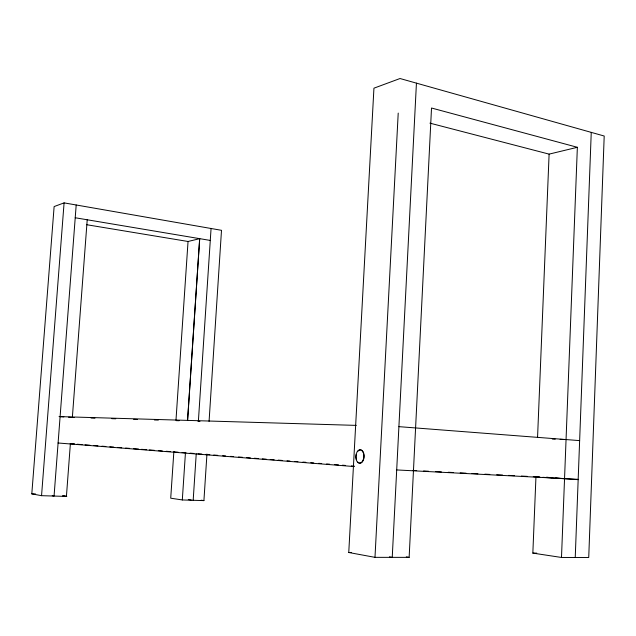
<?xml version="1.0" encoding="UTF-8"?>
<svg xmlns="http://www.w3.org/2000/svg" width="636" height="636" viewBox="0 0 636 636"><rect width="100%" height="100%" fill="white"/><g stroke="black" fill="none" stroke-linecap="round" stroke-linejoin="round"><path stroke-width="0.95" d="M575.238 557.47L591.249 132.375M561.493 557.462L577.361 147.298L431.518 108.017L409.139 557.367L374.986 557.351L348.759 552.501L373.936 88.181L400.028 78.522L604.2 136.024L588.737 557.478L561.493 557.462L532.841 553.113L535.965 476.491M537.555 437.512L549.107 154.127L577.361 147.298M416.437 83.149L392.237 557.359L389.399 556.842M374.986 557.351L398.216 113.097M193.177 500.286L196.238 453.762M198.376 421.247L211.065 228.491M173.874 451.457L170.718 498.195L182.309 499.952L203.918 500.612L206.946 454.072M209.069 421.398L221.503 230.311L64.085 202.876L54.124 206.565L31.8 493.87L41.547 495.675L66.422 496.43L70.389 443.586M175.989 420.07L188.041 241.481L199.72 238.659L187.604 420.499M187.533 420.491L199.648 238.675M182.309 499.952L185.474 452.371M76.193 204.991L54.06 496.056L52.255 495.73M87.212 219.77L72.353 417.47L68.585 417.208M41.547 495.675L64.085 202.876M348.759 552.501L351.589 552.509M532.841 553.113L536.728 553.129M59.037 416.588L356.295 425.389M72.186 417.462L74.166 417.526M91.004 418.035L94.963 418.154M111.801 418.671L115.768 418.79M133.592 419.339L137.559 419.458M154.397 419.967L158.356 420.094M176.188 420.635L179.161 420.73M197.979 421.302L199.958 421.358M31.8 493.87L35.592 493.989M552.279 439.047L555.228 439.158M560.149 439.341L566.056 439.563M412.724 470.409L416.675 470.608M423.592 470.974L428.529 471.228M435.445 471.586L441.376 471.896M448.293 472.254L453.23 472.516M460.146 472.874L466.077 473.184M471.999 473.486L477.93 473.796M484.847 474.154L489.784 474.416M496.7 474.774L502.631 475.084M508.562 475.394L514.484 475.696M521.401 476.062L527.331 476.364M533.254 476.674L539.185 476.984M546.101 477.342L550.053 477.549M396.697 469.94L578.18 479.345M578.172 479.655L542.762 477.31M71.192 443.618L74.15 443.785M60.102 416.62L63.87 416.882M546.801 477.302L551.984 477.692M555.673 477.97L564.545 478.638M534.852 476.714L539.797 477.087M398.907 426.653L579.642 440.613M70.222 443.674L74.181 443.984M77.147 444.222L82.1 444.612M85.065 444.85L90.018 445.24M93.977 445.55L97.936 445.868M101.895 446.178L105.854 446.488M109.821 446.806L113.78 447.116M117.74 447.434L121.699 447.744M125.658 448.054L129.617 448.372M133.576 448.682L138.529 449.072M141.494 449.31L146.447 449.7M149.42 449.938L154.365 450.328M158.324 450.638L162.283 450.956M166.25 451.266L170.209 451.576M174.169 451.894L178.128 452.204M182.087 452.514L186.046 452.832M190.005 453.142L193.964 453.46M197.923 453.77L201.882 454.08M205.849 454.398L209.808 454.708M213.768 455.026L217.727 455.336M222.672 455.726L225.645 455.964M230.598 456.354L233.563 456.584M238.516 456.982L242.475 457.292M246.434 457.602L250.393 457.92M254.352 458.23L258.311 458.548M262.278 458.858L266.238 459.168M270.197 459.486L274.156 459.796M278.115 460.106L282.074 460.424M287.027 460.814L289.992 461.052M294.945 461.442L297.91 461.672M302.863 462.07L305.837 462.3M310.781 462.69L313.755 462.928M318.7 463.318L321.673 463.557M326.626 463.946L329.591 464.177M334.544 464.574L338.503 464.884M342.462 465.194L345.435 465.433M351.374 465.902L354.339 466.14M58.035 442.99L354.117 466.554M201.183 500.206L203.918 500.612M188.288 499.554L191.221 499.991M86.679 224.715L188.041 241.481M75.223 217.758L210.278 240.432M62.98 495.786L66.788 496.438M62.749 495.778L66.422 496.43M406.277 556.858L409.139 557.367M429.936 123.146L549.107 154.127M357.48 451.592A6.694 4.039 -87.4 0 1 362.949 451.552A6.694 4.039 -87.4 0 1 363.172 460.567A6.694 4.039 -87.4 0 1 357.742 462.133M356.414 459.59A6.694 4.039 -87.4 0 1 356.287 454.517M363.18 460.035A6.694 4.039 -87.3 0 0 360.199 449.803A6.694 4.039 -87.3 0 0 356.2 459.621A6.694 4.039 -87.3 0 0 363.18 460.035"/></g></svg>
